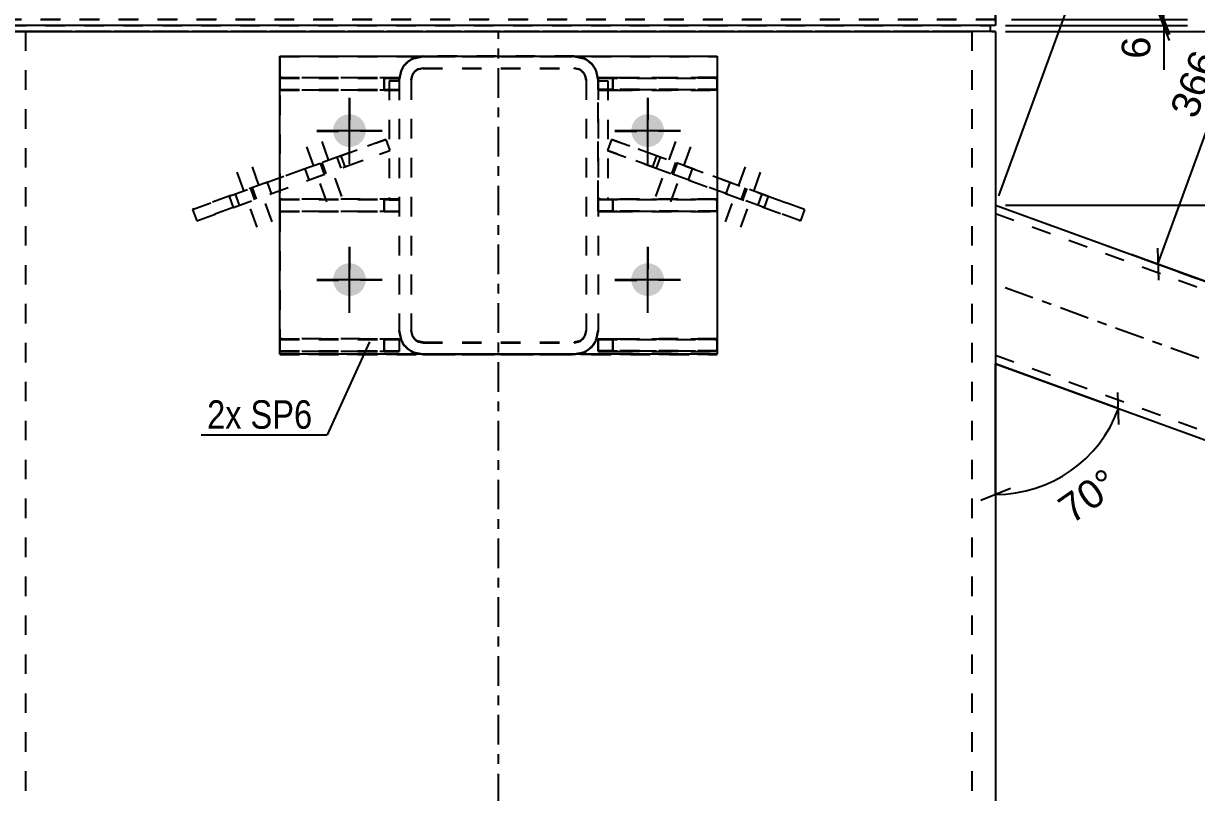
# Model space of a CAD drawing. Header units: millimetres. Extents: x -213 to 628, y -245 to 349.
# Drawn here: x 294.4 to 412.4, y 175.4 to 252.9 of the extents above; entities that cross this region are included whole.
import ezdxf

# ---------------------------------------------------------------- set-up
doc = ezdxf.new("R2010")
doc.units = ezdxf.units.MM
doc.linetypes.add('DXK_LINE_DOT2', pattern=[3.9198, 1.9599, -1.9599])
doc.linetypes.add('DXK_LINE_DOT3', pattern=[5.9187, 2.979, -0.9799, 0.9799, -0.9799])
doc.styles.add('Arial', font='ARIAL.TTF', dxfattribs={"height": 0.2})
doc.styles.add('Arial Narrow', font='ARIALN.TTF', dxfattribs={"height": 0.2})

# ---------------------------------------------------------------- blocks, each defined once
blk = doc.blocks.new('Part-284856677-2004 - 1873')
at = {"color": 7, "linetype": 'DXK_LINE_DOT2'}
for p, q in [((352.19, 246.19), (352.19, 247.4)), ((352.19, 247.4), (353.69, 247.4)), ((364.19, 247.4), (352.19, 247.39)), ((353.69, 246.2), (353.69, 247.4)), ((353.69, 247.4), (364.19, 247.4)), ((364.19, 246.2), (364.19, 247.4)), ((353.69, 246.2), (352.19, 246.2)), ((352.19, 246.2), (352.19, 246.19)), ((352.19, 246.19), (364.19, 246.2)), ((364.19, 246.2), (353.69, 246.2))]:
    blk.add_line(p, q, dxfattribs=at)
blk = doc.blocks.new('Part-284856677-2003 - 1873')
at = {"color": 7, "linetype": 'DXK_LINE_DOT2'}
for p, q in [((320.19, 219.85), (320.19, 221.05)), ((320.19, 221.05), (332.19, 221.05)), ((320.19, 221.05), (330.69, 221.05)), ((330.69, 219.85), (330.69, 221.05)), ((330.69, 221.05), (332.19, 221.05)), ((332.19, 221.05), (332.19, 219.85)), ((332.19, 219.85), (320.19, 219.85)), ((320.19, 219.85), (330.69, 219.85)), ((330.69, 219.85), (332.19, 219.85)), ((332.19, 219.85), (332.19, 219.85))]:
    blk.add_line(p, q, dxfattribs=at)
blk = doc.blocks.new('Part-284856677-2009 - 1873')
at = {"color": 7, "linetype": 'DXK_LINE_DOT2'}
for p, q in [((332.19, 221.09), (320.19, 221.1)), ((320.19, 221.1), (330.69, 221.1)), ((320.19, 221.1), (320.19, 219.9)), ((330.69, 221.1), (332.19, 221.1)), ((330.69, 221.1), (330.69, 219.9)), ((332.19, 221.1), (332.19, 221.09)), ((332.19, 221.1), (332.19, 219.89)), ((320.19, 219.9), (332.19, 219.89)), ((320.19, 219.9), (330.69, 219.9)), ((330.69, 219.9), (332.19, 219.9))]:
    blk.add_line(p, q, dxfattribs=at)
blk = doc.blocks.new('Part-284856677-1923 - 1873')
at = {"color": 2, "linetype": 'Continuous'}
for p, q in [((292.19, 262.65), (329.83, 262.65)), ((292.19, 262.65), (292.19, 261.45)), ((344.09, 262.65), (339.83, 262.65)), ((392.19, 262.65), (354.09, 262.65)), ((392.19, 262.65), (392.19, 262.56)), ((392.19, 262.56), (392.19, 252.65)), ((292.19, 252.74), (292.19, 261.45)), ((292.19, 252.74), (292.19, 252.65)), ((292.19, 252.65), (292.69, 252.65)), ((292.19, 252.65), (292.69, 252.65)), ((392.19, 252.65), (391.69, 252.65)), ((392.19, 252.65), (391.69, 252.65))]:
    blk.add_line(p, q, dxfattribs=at)
at = {"color": 7, "linetype": 'DXK_LINE_DOT2'}
for p, q in [((292.19, 262.65), (392.19, 262.65)), ((292.19, 262.65), (292.19, 262.65)), ((292.19, 262.05), (392.19, 262.05)), ((392.19, 262.05), (292.19, 262.05)), ((292.19, 262.05), (292.19, 262.05)), ((292.19, 262.05), (292.19, 262.01)), ((292.19, 262.01), (292.19, 261.68)), ((329.83, 262.65), (339.83, 262.65)), ((354.09, 262.65), (344.09, 262.65)), ((392.19, 262.65), (392.19, 262.65)), ((392.19, 262.05), (392.19, 262.05)), ((392.19, 262.01), (392.19, 262.05)), ((292.19, 253.85), (292.19, 253.85)), ((292.19, 253.85), (292.19, 253.85)), ((292.19, 253.85), (292.19, 253.85)), ((392.19, 253.85), (392.19, 253.85)), ((392.19, 253.85), (392.19, 253.85)), ((392.19, 253.85), (392.19, 253.85)), ((292.19, 253.25), (392.19, 253.25)), ((392.19, 253.25), (292.19, 253.25)), ((292.19, 253.25), (292.19, 253.25)), ((292.19, 252.65), (292.19, 252.65)), ((292.19, 252.65), (292.19, 252.65)), ((391.69, 252.65), (292.69, 252.65)), ((391.69, 252.65), (292.69, 252.65)), ((392.19, 253.25), (392.19, 253.25)), ((392.19, 252.65), (392.19, 252.65)), ((392.19, 252.65), (392.19, 252.65))]:
    blk.add_line(p, q, dxfattribs=at)
at = {"color": 7, "linetype": 'DXK_LINE_DOT3'}
blk.add_line((392.19, 257.65), (292.19, 257.65), dxfattribs=at)
blk = doc.blocks.new('Part-284856677-2000 - 1873')
at = {"color": 7, "linetype": 'DXK_LINE_DOT2'}
for p, q in [((353.69, 221.05), (352.19, 221.05)), ((352.19, 221.05), (352.19, 221.05)), ((352.19, 221.05), (364.19, 221.05)), ((352.19, 221.05), (352.19, 219.85)), ((364.19, 221.05), (353.69, 221.05)), ((353.69, 221.05), (353.69, 219.85)), ((364.19, 221.05), (364.19, 219.85)), ((352.19, 219.85), (353.69, 219.85)), ((364.19, 219.85), (352.19, 219.85)), ((353.69, 219.85), (364.19, 219.85))]:
    blk.add_line(p, q, dxfattribs=at)
blk = doc.blocks.new('Part-284856677-2060 - 1873')
at = {"color": 2, "linetype": 'Continuous'}
for p, q in [((391.69, 252.66), (292.69, 252.66)), ((292.69, 252.06), (292.69, 252.66)), ((391.69, 252.06), (391.69, 252.66)), ((292.69, 252.06), (294.95, 252.06)), ((391.69, 252.06), (389.43, 252.06))]:
    blk.add_line(p, q, dxfattribs=at)
at = {"color": 7, "linetype": 'DXK_LINE_DOT2'}
for p, q in [((292.69, 252.64), (391.69, 252.64)), ((292.69, 252.04), (292.69, 252.06)), ((292.69, 252.04), (292.69, 252.06)), ((391.69, 252.04), (292.69, 252.04)), ((389.43, 252.06), (294.95, 252.06)), ((391.69, 252.04), (391.69, 252.06)), ((391.69, 252.06), (391.69, 252.04))]:
    blk.add_line(p, q, dxfattribs=at)
blk = doc.blocks.new('Part-284856677-1976 - 1873')
at = {"color": 7, "linetype": 'DXK_LINE_DOT2'}
for p, q in [((315.07, 235.46), (330.83, 241.19)), ((330.83, 241.19), (326.31, 239.54)), ((330.83, 241.19), (330.83, 241.19)), ((330.83, 241.19), (331.24, 240.06)), ((330.83, 241.19), (331.24, 240.06)), ((315.48, 234.33), (331.24, 240.06)), ((326.72, 238.42), (331.24, 240.06)), ((331.24, 240.06), (331.24, 240.06)), ((326.31, 239.54), (311.41, 234.13)), ((311.82, 233), (326.72, 238.42)), ((326.31, 239.54), (326.72, 238.42)), ((311.41, 234.13), (315.07, 235.46)), ((315.07, 235.46), (315.48, 234.33)), ((311.41, 234.13), (311.82, 233)), ((315.48, 234.33), (311.82, 233))]:
    blk.add_line(p, q, dxfattribs=at)
blk = doc.blocks.new('Part-284856677-1998 - 1873')
at = {"color": 7, "linetype": 'DXK_LINE_DOT2'}
for p, q in [((353.69, 247.35), (352.19, 247.35)), ((352.19, 247.35), (352.19, 247.35)), ((352.19, 247.35), (364.19, 247.35)), ((352.19, 247.35), (352.19, 246.15)), ((364.19, 247.35), (353.69, 247.35)), ((353.69, 247.35), (353.69, 246.15)), ((364.19, 247.35), (364.19, 246.15)), ((352.19, 246.15), (353.69, 246.15)), ((364.19, 246.15), (352.19, 246.15)), ((353.69, 246.15), (364.19, 246.15))]:
    blk.add_line(p, q, dxfattribs=at)
blk = doc.blocks.new('Part-284856677-1999 - 1873')
at = {"color": 7, "linetype": 'DXK_LINE_DOT2'}
for p, q in [((353.69, 235.12), (352.19, 235.12)), ((352.19, 235.12), (352.19, 235.12)), ((352.19, 235.12), (364.19, 235.12)), ((352.19, 235.12), (352.19, 233.92)), ((364.19, 235.12), (353.69, 235.12)), ((353.69, 235.12), (353.69, 233.92)), ((364.19, 235.12), (364.19, 233.92)), ((352.19, 233.92), (353.69, 233.92)), ((364.19, 233.92), (352.19, 233.92)), ((353.69, 233.92), (364.19, 233.92))]:
    blk.add_line(p, q, dxfattribs=at)
blk = doc.blocks.new('Part-284856677-2001 - 1873')
at = {"color": 7, "linetype": 'DXK_LINE_DOT2'}
for p, q in [((320.19, 246.15), (320.19, 247.35)), ((320.19, 247.35), (332.19, 247.35)), ((320.19, 247.35), (330.69, 247.35)), ((330.69, 246.15), (330.69, 247.35)), ((330.69, 247.35), (332.19, 247.35)), ((332.19, 247.35), (332.19, 246.15)), ((332.19, 246.15), (320.19, 246.15)), ((320.19, 246.15), (330.69, 246.15)), ((330.69, 246.15), (332.19, 246.15)), ((332.19, 246.15), (332.19, 246.15))]:
    blk.add_line(p, q, dxfattribs=at)
blk = doc.blocks.new('Part-284856677-2002 - 1873')
at = {"color": 7, "linetype": 'DXK_LINE_DOT2'}
for p, q in [((320.19, 233.92), (320.19, 235.12)), ((320.19, 235.12), (332.19, 235.12)), ((320.19, 235.12), (330.69, 235.12)), ((330.69, 233.92), (330.69, 235.12)), ((330.69, 235.12), (332.19, 235.12)), ((332.19, 235.12), (332.19, 233.92)), ((332.19, 233.92), (320.19, 233.92)), ((320.19, 233.92), (330.69, 233.92)), ((330.69, 233.92), (332.19, 233.92)), ((332.19, 233.92), (332.19, 233.92))]:
    blk.add_line(p, q, dxfattribs=at)
blk = doc.blocks.new('Part-284856677-2005 - 1873')
at = {"color": 7, "linetype": 'DXK_LINE_DOT2'}
for p, q in [((352.19, 233.97), (352.19, 235.17)), ((352.19, 235.17), (353.69, 235.17)), ((364.19, 235.17), (352.19, 235.17)), ((353.69, 233.97), (353.69, 235.17)), ((353.69, 235.17), (364.19, 235.17)), ((364.19, 233.97), (364.19, 235.17)), ((353.69, 233.97), (352.19, 233.97)), ((352.19, 233.97), (352.19, 233.97)), ((352.19, 233.97), (364.19, 233.97)), ((364.19, 233.97), (353.69, 233.97))]:
    blk.add_line(p, q, dxfattribs=at)
blk = doc.blocks.new('Part-284856677-2006 - 1873')
at = {"color": 7, "linetype": 'DXK_LINE_DOT2'}
for p, q in [((352.19, 219.89), (352.19, 221.1)), ((352.19, 221.1), (353.69, 221.1)), ((364.19, 221.1), (352.19, 221.09)), ((353.69, 219.9), (353.69, 221.1)), ((353.69, 221.1), (364.19, 221.1)), ((364.19, 219.9), (364.19, 221.1)), ((353.69, 219.9), (352.19, 219.9)), ((352.19, 219.9), (352.19, 219.89)), ((352.19, 219.89), (364.19, 219.9)), ((364.19, 219.9), (353.69, 219.9))]:
    blk.add_line(p, q, dxfattribs=at)
blk = doc.blocks.new('Part-284856677-2007 - 1873')
at = {"color": 7, "linetype": 'DXK_LINE_DOT2'}
for p, q in [((332.19, 247.39), (320.19, 247.4)), ((320.19, 247.4), (330.69, 247.4)), ((320.19, 247.4), (320.19, 246.2)), ((330.69, 247.4), (332.19, 247.4)), ((330.69, 247.4), (330.69, 246.2)), ((332.19, 247.4), (332.19, 247.39)), ((332.19, 247.4), (332.19, 246.19)), ((320.19, 246.2), (332.19, 246.19)), ((320.19, 246.2), (330.69, 246.2)), ((330.69, 246.2), (332.19, 246.2))]:
    blk.add_line(p, q, dxfattribs=at)
blk = doc.blocks.new('Part-284856677-2008 - 1873')
at = {"color": 7, "linetype": 'DXK_LINE_DOT2'}
for p, q in [((332.19, 235.17), (320.19, 235.17)), ((320.19, 235.17), (330.69, 235.17)), ((320.19, 235.17), (320.19, 233.97)), ((330.69, 235.17), (332.19, 235.17)), ((330.69, 235.17), (330.69, 233.97)), ((332.19, 235.17), (332.19, 235.17)), ((332.19, 235.17), (332.19, 233.97)), ((320.19, 233.97), (332.19, 233.97)), ((320.19, 233.97), (330.69, 233.97)), ((330.69, 233.97), (332.19, 233.97))]:
    blk.add_line(p, q, dxfattribs=at)
blk = doc.blocks.new('Part-284856677-2059 - 1873')
at = {"color": 2, "linetype": 'Continuous'}
for p, q in [((392.19, 234.57), (439.17, 217.47)), ((392.19, 218.61), (434.04, 203.37)), ((392.19, 218.6), (434.04, 203.37)), ((447.16, 214.56), (448.57, 214.05)), ((442.03, 200.47), (443.44, 199.95)), ((442.03, 200.46), (443.44, 199.95))]:
    blk.add_line(p, q, dxfattribs=at)
at = {"color": 7, "linetype": 'DXK_LINE_DOT2'}
for p, q in [((392.19, 234.57), (448.57, 214.05)), ((392.19, 234.57), (392.19, 234.57)), ((392.19, 234.57), (392.19, 218.6)), ((392.19, 233.72), (448.3, 213.29)), ((392.19, 233.72), (448.3, 213.3)), ((392.19, 219.46), (443.71, 200.7)), ((392.19, 219.46), (443.71, 200.7)), ((439.17, 217.47), (447.16, 214.56)), ((448.41, 213.6), (448.53, 213.93)), ((448.53, 213.93), (448.41, 213.61)), ((448.53, 213.93), (448.57, 214.05)), ((448.57, 214.05), (448.53, 213.93)), ((448.57, 214.05), (448.57, 214.05)), ((448.3, 213.29), (443.73, 200.76)), ((448.23, 213.12), (443.78, 200.88)), ((448.13, 212.83), (443.88, 201.17)), ((448.13, 212.83), (443.88, 201.17)), ((448.13, 212.83), (448.27, 213.24)), ((448.21, 213.07), (448.13, 212.83)), ((448.27, 213.24), (448.21, 213.07)), ((448.41, 213.61), (448.23, 213.12)), ((448.27, 213.24), (448.3, 213.3)), ((448.3, 213.29), (448.27, 213.24)), ((448.3, 213.29), (448.41, 213.6)), ((448.3, 213.29), (448.3, 213.3)), ((434.04, 203.37), (442.03, 200.47)), ((434.04, 203.37), (442.03, 200.46)), ((443.78, 200.88), (443.6, 200.39)), ((443.6, 200.39), (443.73, 200.76)), ((443.73, 200.76), (443.71, 200.7)), ((443.71, 200.7), (443.73, 200.76)), ((443.71, 200.7), (443.71, 200.7)), ((443.88, 201.17), (443.73, 200.76)), ((443.73, 200.76), (443.79, 200.92)), ((443.79, 200.92), (443.88, 201.17)), ((443.48, 200.07), (443.44, 199.95)), ((443.44, 199.95), (443.48, 200.06)), ((443.44, 199.95), (443.44, 199.95)), ((443.44, 199.95), (443.44, 199.95)), ((443.6, 200.39), (443.48, 200.07)), ((443.48, 200.06), (443.6, 200.39))]:
    blk.add_line(p, q, dxfattribs=at)
at = {"color": 7, "linetype": 'DXK_LINE_DOT3'}
blk.add_line((446, 207), (392.19, 226.59), dxfattribs=at)
blk = doc.blocks.new('Part-284856677-2086 - 1873')
at = {"color": 7, "linetype": 'DXK_LINE_DOT2'}
for p, q in [((293.59, 252.06), (294.95, 252.06)), ((295.15, 252.04), (293.59, 252.04)), ((294.59, 252.06), (294.59, 168.44)), ((294.77, 252.06), (294.59, 252.06)), ((294.59, 252.04), (294.77, 252.04)), ((295.29, 252.06), (294.77, 252.06)), ((294.77, 252.04), (295.29, 252.04)), ((296.99, 252.04), (295.15, 252.04)), ((296.07, 252.06), (295.29, 252.06)), ((295.29, 252.04), (296.07, 252.04)), ((296.99, 252.06), (296.07, 252.06)), ((296.07, 252.04), (296.99, 252.04)), ((296.99, 252.06), (387.39, 252.06)), ((296.99, 252.04), (387.39, 252.04)), ((296.99, 252.04), (387.39, 252.04)), ((388.31, 252.06), (387.39, 252.06)), ((387.39, 252.04), (388.31, 252.04)), ((389.22, 252.04), (387.39, 252.04)), ((389.08, 252.06), (388.31, 252.06)), ((388.31, 252.04), (389.08, 252.04)), ((389.6, 252.06), (389.08, 252.06)), ((389.08, 252.04), (389.6, 252.04)), ((390.78, 252.04), (389.22, 252.04)), ((390.78, 252.06), (389.43, 252.06)), ((389.79, 252.06), (389.6, 252.06)), ((389.6, 252.04), (389.79, 252.04)), ((389.79, 252.06), (389.79, 168.44)), ((391.69, 252.06), (390.78, 252.06)), ((391.82, 252.04), (390.78, 252.04)), ((392.19, 252.04), (391.82, 252.04))]:
    blk.add_line(p, q, dxfattribs=at)
at = {"color": 2, "linetype": 'Continuous'}
for p, q in [((294.95, 252.06), (295.15, 252.06)), ((295.15, 252.06), (296.99, 252.06)), ((296.99, 252.06), (387.39, 252.06)), ((387.39, 252.06), (389.22, 252.06)), ((389.43, 252.06), (389.22, 252.06)), ((391.82, 252.06), (391.69, 252.06)), ((391.82, 252.06), (392.19, 252.06)), ((392.19, 252.06), (392.19, 168.44))]:
    blk.add_line(p, q, dxfattribs=at)
at = {"color": 7, "linetype": 'DXK_LINE_DOT3'}
blk.add_line((342.19, 168.44), (342.19, 252.05), dxfattribs=at)
blk = doc.blocks.new('Bolt-284856677-2088 - 1873')
at = {"linetype": 'Continuous'}
for points in [[(325.54, 242.07), (325.57, 242.41), (325.68, 242.74), (325.85, 243.04), (326.08, 243.3), (326.36, 243.5), (326.68, 243.64), (327.01, 243.71), (327.36, 243.71), (327.7, 243.64), (328.01, 243.5), (328.29, 243.3), (328.52, 243.04), (328.69, 242.74), (328.8, 242.41), (328.84, 242.07), (328.8, 241.73), (328.69, 241.4), (328.52, 241.1), (328.29, 240.84), (328.01, 240.64), (327.7, 240.5), (327.36, 240.43), (327.01, 240.43), (326.68, 240.5), (326.36, 240.64), (326.08, 240.84), (325.85, 241.1), (325.68, 241.4), (325.57, 241.73)], [(355.54, 242.07), (355.57, 242.41), (355.68, 242.74), (355.85, 243.04), (356.08, 243.3), (356.36, 243.5), (356.68, 243.64), (357.01, 243.71), (357.36, 243.71), (357.7, 243.64), (358.01, 243.5), (358.29, 243.3), (358.52, 243.04), (358.69, 242.74), (358.8, 242.41), (358.84, 242.07), (358.8, 241.73), (358.69, 241.4), (358.52, 241.1), (358.29, 240.84), (358.01, 240.64), (357.7, 240.5), (357.36, 240.43), (357.01, 240.43), (356.68, 240.5), (356.36, 240.64), (356.08, 240.84), (355.85, 241.1), (355.68, 241.4), (355.57, 241.73)], [(325.54, 227.07), (325.57, 227.41), (325.68, 227.74), (325.85, 228.04), (326.08, 228.3), (326.36, 228.5), (326.68, 228.64), (327.01, 228.71), (327.36, 228.71), (327.7, 228.64), (328.01, 228.5), (328.29, 228.3), (328.52, 228.04), (328.69, 227.74), (328.8, 227.41), (328.84, 227.07), (328.8, 226.73), (328.69, 226.4), (328.52, 226.1), (328.29, 225.84), (328.01, 225.64), (327.7, 225.5), (327.36, 225.43), (327.01, 225.43), (326.68, 225.5), (326.36, 225.64), (326.08, 225.84), (325.85, 226.1), (325.68, 226.4), (325.57, 226.73)], [(355.54, 227.07), (355.57, 227.41), (355.68, 227.74), (355.85, 228.04), (356.08, 228.3), (356.36, 228.5), (356.68, 228.64), (357.01, 228.71), (357.36, 228.71), (357.7, 228.64), (358.01, 228.5), (358.29, 228.3), (358.52, 228.04), (358.69, 227.74), (358.8, 227.41), (358.84, 227.07), (358.8, 226.73), (358.69, 226.4), (358.52, 226.1), (358.29, 225.84), (358.01, 225.64), (357.7, 225.5), (357.36, 225.43), (357.01, 225.43), (356.68, 225.5), (356.36, 225.64), (356.08, 225.84), (355.85, 226.1), (355.68, 226.4), (355.57, 226.73)]]:
    blk.add_hatch(color=1, dxfattribs=at).paths.add_polyline_path(points)
at = {"color": 1, "linetype": 'Continuous'}
for p, q in [((327.19, 238.77), (327.19, 245.37)), ((357.19, 238.77), (357.19, 245.37)), ((323.89, 242.07), (330.49, 242.07)), ((353.89, 242.07), (360.49, 242.07)), ((327.19, 223.77), (327.19, 230.37)), ((357.19, 223.77), (357.19, 230.37)), ((323.89, 227.07), (330.49, 227.07)), ((353.89, 227.07), (360.49, 227.07))]:
    blk.add_line(p, q, dxfattribs=at)
blk = doc.blocks.new('Bolt-284856677-2090 - 1873')
at = {"color": 1, "linetype": 'Continuous'}
for p, q in [((327.19, 245.32), (327.19, 243.12)), ((357.19, 245.32), (357.19, 243.12)), ((323.89, 242.02), (326.08, 242.02)), ((330.49, 242.02), (328.29, 242.02)), ((353.89, 242.02), (356.08, 242.02)), ((360.49, 242.02), (358.29, 242.02)), ((327.19, 238.72), (327.19, 240.92)), ((357.19, 238.72), (357.19, 240.92)), ((327.19, 230.32), (327.19, 228.12)), ((357.19, 230.32), (357.19, 228.12)), ((323.89, 227.02), (326.08, 227.02)), ((330.49, 227.02), (328.29, 227.02)), ((353.89, 227.02), (356.08, 227.02)), ((360.49, 227.02), (358.29, 227.02)), ((327.19, 223.72), (327.19, 225.92)), ((357.19, 223.72), (357.19, 225.92))]:
    blk.add_line(p, q, dxfattribs=at)
blk = doc.blocks.new('Part-284856677-2124 - 1873')
at = {"color": 7, "linetype": 'DXK_LINE_DOT2'}
for p, q in [((320.19, 249.52), (320.19, 219.52)), ((320.19, 249.52), (364.19, 249.52)), ((320.19, 249.52), (364.19, 249.52)), ((364.19, 249.52), (364.19, 219.52)), ((320.19, 219.52), (320.19, 219.52)), ((320.19, 219.52), (364.19, 219.52)), ((364.19, 219.52), (320.19, 219.52)), ((364.19, 219.52), (364.19, 219.52))]:
    blk.add_line(p, q, dxfattribs=at)
blk = doc.blocks.new('Part-284856677-2144 - 1873')
at = {"color": 2, "linetype": 'Continuous'}
for p, q in [((320.19, 219.57), (320.19, 249.57)), ((320.19, 249.57), (364.19, 249.57)), ((364.19, 249.57), (364.19, 219.57)), ((364.19, 219.57), (320.19, 219.57)), ((320.19, 219.57), (320.19, 219.57)), ((364.19, 219.57), (364.19, 219.57))]:
    blk.add_line(p, q, dxfattribs=at)
at = {"color": 7, "linetype": 'DXK_LINE_DOT2'}
for p, q in [((320.19, 249.57), (364.19, 249.57)), ((320.19, 219.57), (364.19, 219.57)), ((320.19, 219.57), (320.19, 219.57)), ((364.19, 219.57), (364.19, 219.57))]:
    blk.add_line(p, q, dxfattribs=at)
blk = doc.blocks.new('Part-284856677-2165 - 1873')
at = {"color": 7, "linetype": 'DXK_LINE_DOT2'}
for p, q in [((334.59, 249.54), (333.67, 249.36)), ((333.67, 249.34), (334.59, 249.52)), ((334.59, 249.52), (334.59, 249.54)), ((349.79, 249.54), (334.59, 249.54)), ((334.59, 249.52), (349.79, 249.52)), ((349.79, 249.52), (349.79, 249.54)), ((350.71, 249.36), (349.79, 249.54)), ((349.79, 249.52), (350.71, 249.34)), ((332.37, 248.06), (332.19, 247.14)), ((332.19, 247.12), (332.37, 248.04)), ((334.13, 248.25), (334.59, 248.34)), ((334.59, 248.32), (334.13, 248.23)), ((334.59, 248.32), (334.59, 248.34)), ((334.59, 248.34), (349.79, 248.34)), ((334.59, 248.32), (349.79, 248.32)), ((349.79, 248.32), (349.79, 248.34)), ((349.79, 248.34), (350.25, 248.25)), ((350.25, 248.23), (349.79, 248.32)), ((352.19, 247.14), (352, 248.06)), ((352, 248.04), (352.19, 247.12)), ((332.19, 247.14), (332.19, 221.92)), ((333.39, 247.14), (333.48, 247.6)), ((333.48, 247.58), (333.39, 247.12)), ((333.39, 247.14), (333.39, 221.92)), ((333.48, 247.58), (333.48, 247.6)), ((350.9, 247.58), (350.9, 247.6)), ((350.9, 247.6), (350.99, 247.14)), ((350.99, 247.12), (350.9, 247.58)), ((350.99, 247.14), (350.99, 221.92)), ((352.19, 247.14), (352.19, 221.92)), ((332.19, 221.94), (332.37, 221.02)), ((332.37, 221), (332.19, 221.92)), ((333.48, 221.48), (333.39, 221.94)), ((333.39, 221.92), (333.48, 221.46)), ((350.99, 221.94), (350.9, 221.48)), ((350.9, 221.46), (350.99, 221.92)), ((352, 221.02), (352.19, 221.94)), ((352.19, 221.92), (352, 221)), ((332.37, 221), (332.37, 221.02)), ((334.59, 220.74), (334.13, 220.83)), ((334.13, 220.81), (334.59, 220.72)), ((334.59, 220.72), (334.59, 220.74)), ((334.59, 220.74), (349.79, 220.74)), ((334.59, 220.72), (349.79, 220.72)), ((350.25, 220.83), (349.79, 220.74)), ((349.79, 220.72), (350.25, 220.81)), ((349.79, 220.72), (349.79, 220.74)), ((352, 221), (352, 221.02)), ((333.67, 219.72), (334.59, 219.54)), ((334.59, 219.52), (333.67, 219.71)), ((334.59, 219.52), (334.59, 219.54)), ((334.59, 219.54), (349.79, 219.54)), ((334.59, 219.52), (349.79, 219.52)), ((349.79, 219.54), (350.71, 219.72)), ((350.71, 219.71), (349.79, 219.52)), ((349.79, 219.52), (349.79, 219.54))]:
    blk.add_line(p, q, dxfattribs=at)
at = {"color": 7, "linetype": 'DXK_LINE_DOT3'}
blk.add_line((342.19, 234.52), (342.19, 234.54), dxfattribs=at)
at = {"color": 7, "linetype": 'DXK_LINE_DOT2'}
for centre, radius, start, end in [((334.59, 247.14), 2.4, 112.5, 157.5), ((334.59, 247.12), 2.4, 112.5, 157.5), ((349.79, 247.14), 2.4, 22.5, 67.5), ((349.79, 247.12), 2.4, 22.5, 67.5), ((334.59, 247.14), 1.2, 112.5, 157.5), ((334.59, 247.12), 1.2, 112.5, 157.5), ((349.79, 247.14), 1.2, 22.5, 67.5), ((349.79, 247.12), 1.2, 22.5, 67.5), ((334.59, 221.94), 2.4, 202.5, 247.5), ((334.59, 221.92), 2.4, 202.5, 247.5), ((334.59, 221.94), 1.2, 202.5, 247.5), ((334.59, 221.92), 1.2, 202.5, 247.5), ((349.79, 221.94), 1.2, 292.5, 337.5), ((349.79, 221.92), 1.2, 292.5, 337.5), ((349.79, 221.94), 2.4, 292.5, 337.5), ((349.79, 221.92), 2.4, 292.5, 337.5)]:
    blk.add_arc(centre, radius, start, end, dxfattribs=at)
blk = doc.blocks.new('Part-284856677-2197 - 1873')
at = {"color": 7, "linetype": 'DXK_LINE_DOT2'}
for p, q in [((334.59, 249.57), (333.67, 249.39)), ((333.67, 249.38), (334.59, 249.56)), ((334.59, 249.56), (334.59, 249.57)), ((349.79, 249.57), (334.59, 249.57)), ((334.59, 249.56), (349.79, 249.56)), ((349.79, 249.56), (349.79, 249.57)), ((350.71, 249.39), (349.79, 249.57)), ((349.79, 249.56), (350.71, 249.38)), ((332.37, 248.09), (332.19, 247.17)), ((332.19, 247.16), (332.37, 248.08)), ((334.13, 248.28), (334.59, 248.37)), ((334.59, 248.36), (334.13, 248.27)), ((334.59, 248.36), (334.59, 248.37)), ((334.59, 248.37), (349.79, 248.37)), ((334.59, 248.36), (349.79, 248.36)), ((349.79, 248.36), (349.79, 248.37)), ((349.79, 248.37), (350.25, 248.28)), ((350.25, 248.27), (349.79, 248.36)), ((352.19, 247.17), (352, 248.09)), ((352, 248.08), (352.19, 247.16)), ((332.19, 247.17), (332.19, 221.96)), ((333.39, 247.17), (333.48, 247.63)), ((333.48, 247.62), (333.39, 247.16)), ((333.39, 247.17), (333.39, 221.96)), ((333.48, 247.62), (333.48, 247.63)), ((350.9, 247.62), (350.9, 247.63)), ((350.9, 247.63), (350.99, 247.17)), ((350.99, 247.16), (350.9, 247.62)), ((350.99, 247.17), (350.99, 221.96)), ((352.19, 247.17), (352.19, 221.96)), ((332.19, 221.97), (332.37, 221.05)), ((332.37, 221.04), (332.19, 221.96)), ((333.48, 221.51), (333.39, 221.97)), ((333.39, 221.96), (333.48, 221.5)), ((350.99, 221.97), (350.9, 221.51)), ((350.9, 221.5), (350.99, 221.96)), ((352, 221.05), (352.19, 221.97)), ((352.19, 221.96), (352, 221.04)), ((332.37, 221.04), (332.37, 221.05)), ((334.59, 220.77), (334.13, 220.86)), ((334.13, 220.85), (334.59, 220.76)), ((334.59, 220.76), (334.59, 220.77)), ((334.59, 220.77), (349.79, 220.77)), ((334.59, 220.76), (349.79, 220.76)), ((350.25, 220.86), (349.79, 220.77)), ((349.79, 220.76), (350.25, 220.85)), ((349.79, 220.76), (349.79, 220.77)), ((352, 221.04), (352, 221.05)), ((333.67, 219.75), (334.59, 219.57)), ((334.54, 219.57), (333.67, 219.74)), ((334.59, 219.57), (349.79, 219.57)), ((349.79, 219.57), (350.71, 219.75)), ((350.71, 219.74), (349.83, 219.57))]:
    blk.add_line(p, q, dxfattribs=at)
at = {"color": 7, "linetype": 'DXK_LINE_DOT3'}
blk.add_line((342.19, 234.56), (342.19, 234.57), dxfattribs=at)
at = {"color": 2, "linetype": 'Continuous'}
for p, q in [((334.59, 219.56), (334.54, 219.57)), ((334.59, 219.56), (334.59, 219.57)), ((334.59, 219.56), (349.79, 219.56)), ((349.79, 219.56), (349.79, 219.57)), ((349.83, 219.57), (349.79, 219.56))]:
    blk.add_line(p, q, dxfattribs=at)
at = {"color": 7, "linetype": 'DXK_LINE_DOT2'}
for centre, radius, start, end in [((334.59, 247.17), 2.4, 112.5, 157.5), ((334.59, 247.16), 2.4, 112.5, 157.5), ((349.79, 247.17), 2.4, 22.5, 67.5), ((349.79, 247.16), 2.4, 22.5, 67.5), ((334.59, 247.17), 1.2, 112.5, 157.5), ((334.59, 247.16), 1.2, 112.5, 157.5), ((349.79, 247.17), 1.2, 22.5, 67.5), ((349.79, 247.16), 1.2, 22.5, 67.5), ((334.59, 221.97), 2.4, 202.5, 247.5), ((334.59, 221.96), 2.4, 202.5, 247.5), ((334.59, 221.97), 1.2, 202.5, 247.5), ((334.59, 221.96), 1.2, 202.5, 247.5), ((349.79, 221.97), 1.2, 292.5, 337.5), ((349.79, 221.96), 1.2, 292.5, 337.5), ((349.79, 221.97), 2.4, 292.5, 337.5), ((349.79, 221.96), 2.4, 292.5, 337.5)]:
    blk.add_arc(centre, radius, start, end, dxfattribs=at)
blk = doc.blocks.new('Part-284856677-2225 - 1873')
at = {"color": 7, "linetype": 'DXK_LINE_DOT2'}
for p, q in [((332.19, 247.09), (331.19, 247.09)), ((331.19, 247.09), (331.19, 235.09)), ((331.19, 247.09), (332.19, 247.09)), ((332.19, 247.09), (332.19, 235.09)), ((331.19, 235.09), (332.19, 235.09)), ((332.19, 235.09), (331.19, 235.09))]:
    blk.add_line(p, q, dxfattribs=at)
blk = doc.blocks.new('Bolt-284856677-2226 - 1873')
at = {"color": 1, "linetype": 'DXK_LINE_DOT2'}
for p, q in [((324.39, 240.98), (326.95, 233.93)), ((322.86, 240.42), (325.43, 233.37)), ((317.38, 238.43), (319.94, 231.38)), ((324.23, 238.79), (324.64, 237.66)), ((324.39, 238.85), (324.8, 237.72)), ((325.92, 239.4), (326.33, 238.28)), ((315.85, 237.87), (318.42, 230.82)), ((322.7, 238.23), (323.11, 237.11)), ((317.22, 236.24), (317.63, 235.11)), ((317.38, 236.3), (317.79, 235.17)), ((318.91, 236.85), (319.32, 235.73)), ((315.69, 235.68), (316.1, 234.56))]:
    blk.add_line(p, q, dxfattribs=at)
blk = doc.blocks.new('Part-284856677-2231 - 1873')
at = {"color": 7, "linetype": 'DXK_LINE_DOT2'}
for p, q in [((353.55, 241.19), (353.14, 240.06)), ((353.55, 241.19), (353.14, 240.06)), ((353.55, 241.19), (353.55, 241.19)), ((353.55, 241.19), (369.31, 235.46)), ((358.07, 239.54), (353.55, 241.19)), ((353.14, 240.06), (353.14, 240.06)), ((368.9, 234.33), (353.14, 240.06)), ((353.14, 240.06), (357.66, 238.42)), ((358.07, 239.54), (357.66, 238.42)), ((357.66, 238.42), (372.56, 233)), ((372.97, 234.13), (358.07, 239.54)), ((369.31, 235.46), (368.9, 234.33)), ((369.31, 235.46), (372.97, 234.13)), ((372.56, 233), (368.9, 234.33)), ((372.97, 234.13), (372.56, 233))]:
    blk.add_line(p, q, dxfattribs=at)
blk = doc.blocks.new('Part-284856677-2232 - 1873')
at = {"color": 7, "linetype": 'DXK_LINE_DOT2'}
for p, q in [((352.19, 247.09), (353.19, 247.09)), ((352.19, 235.09), (352.19, 247.09)), ((352.19, 247.09), (353.19, 247.09)), ((353.19, 247.09), (353.19, 235.09)), ((353.19, 235.09), (352.19, 235.09)), ((353.19, 235.09), (352.19, 235.09))]:
    blk.add_line(p, q, dxfattribs=at)
blk = doc.blocks.new('Bolt-284856677-2233 - 1873')
at = {"color": 1, "linetype": 'DXK_LINE_DOT2'}
for p, q in [((359.98, 240.98), (357.42, 233.93)), ((361.51, 240.42), (358.94, 233.37)), ((358.45, 239.4), (358.04, 238.28)), ((359.98, 238.85), (359.57, 237.72)), ((360.14, 238.79), (359.73, 237.66)), ((366.99, 238.43), (364.43, 231.38)), ((361.67, 238.23), (361.26, 237.11)), ((368.52, 237.87), (365.96, 230.82)), ((365.46, 236.86), (365.05, 235.73)), ((366.99, 236.3), (366.58, 235.17)), ((367.15, 236.24), (366.74, 235.11)), ((368.68, 235.69), (368.27, 234.56))]:
    blk.add_line(p, q, dxfattribs=at)
blk = doc.blocks.new('StraightDimension-284856677-2648 - 1873')
at = {"color": 7, "linetype": 'Continuous'}
for p, q in [((421.09, 261.39), (420.99, 264.62)), ((436.2, 257.49), (418.36, 263.98)), ((408.52, 228.62), (421.04, 263.01)), ((408.47, 230.24), (408.57, 227.01)), ((423.68, 223.11), (405.84, 229.6))]:
    blk.add_line(p, q, dxfattribs=at)
at = {"color": 0}
blk.add_wipeout([(415.42, 249.77), (411.47, 251.21), (408.78, 243.81), (412.73, 242.38)], dxfattribs=at)
at = {"color": 0, "linetype": 'Continuous'}
blk.add_wipeout([(421.11, 248.29), (417.16, 249.73), (414.09, 241.29), (418.04, 239.86)], dxfattribs=at)
at = {"color": 3, "style": 'Arial'}
blk.add_text('366', height=2.865, rotation=69.9983, dxfattribs=at).set_placement((412.37, 243.14))
at = {"color": 3, "linetype": 'Continuous', "style": 'Arial'}
blk.add_text('TYP', height=2.865, rotation=69.9983, dxfattribs=at).set_placement((417.68, 240.62))
blk = doc.blocks.new('StraightDimension-284856677-2419 - 1873')
at = {"color": 7, "linetype": 'Continuous'}
for p, q in [((408.5, 254.75), (409.7, 251.75)), ((409.7, 251.15), (408.5, 254.15)), ((393.19, 252.65), (411.5, 252.65)), ((393.79, 253.25), (411.5, 253.25)), ((409.1, 252.65), (409.1, 253.25)), ((409.1, 252.65), (409.1, 248.18)), ((409.1, 252.65), (409.1, 248.18))]:
    blk.add_line(p, q, dxfattribs=at)
at = {"color": 0}
blk.add_wipeout([(408.35, 252.13), (404.15, 252.13), (404.15, 248.7), (408.35, 248.7)], dxfattribs=at)
at = {"color": 3, "style": 'Arial'}
blk.add_text('6', height=2.87, rotation=90.0002, dxfattribs=at).set_placement((407.75, 249.3))
blk = doc.blocks.new('StraightDimension-284856677-2425 - 1873')
at = {"color": 7, "linetype": 'Continuous'}
for p, q in [((408.5, 263.55), (409.7, 260.55)), ((393.79, 262.05), (411.5, 262.05)), ((409.1, 253.25), (409.1, 262.05)), ((409.7, 251.75), (408.5, 254.75)), ((393.79, 253.25), (411.5, 253.25))]:
    blk.add_line(p, q, dxfattribs=at)
at = {"color": 0}
blk.add_wipeout([(408.35, 260.47), (404.15, 260.47), (404.15, 254.83), (408.35, 254.83)], dxfattribs=at)
at = {"color": 3, "style": 'Arial'}
blk.add_text('88', height=2.865, rotation=90.0002, dxfattribs=at).set_placement((407.75, 255.43))
blk = doc.blocks.new('StraightDimension-284856677-2571 - 1873')
at = {"color": 7, "linetype": 'Continuous'}
for p, q in [((485.97, 212.55), (484.77, 215.55)), ((449.57, 214.05), (497.79, 214.05)), ((485.37, 106.88), (485.37, 214.05)), ((484.77, 108.38), (485.97, 105.38)), ((393.19, 106.88), (497.79, 106.88))]:
    blk.add_line(p, q, dxfattribs=at)
at = {"color": 0}
blk.add_wipeout([(484.62, 165.51), (480.42, 165.51), (480.42, 155.42), (484.62, 155.42)], dxfattribs=at)
at = {"color": 3, "style": 'Arial'}
blk.add_text('3120', height=2.865, rotation=90.0002, dxfattribs=at).set_placement((484.02, 156.02))
at = {"color": 0, "linetype": 'Continuous'}
blk.add_wipeout([(498.39, 214.65), (498.39, 218.85), (486.07, 218.85), (486.07, 214.65)], dxfattribs=at)
at = {"color": 3, "linetype": 'Continuous', "style": 'Arial'}
blk.add_text('18707', height=2.865, dxfattribs=at).set_placement((486.67, 215.25))
blk = doc.blocks.new('StraightDimension-284856677-2583 - 1873')
at = {"color": 7, "linetype": 'Continuous'}
for p, q in [((485.97, 233.07), (484.77, 236.07)), ((393.19, 234.57), (497.79, 234.57)), ((485.37, 214.05), (485.37, 234.57)), ((484.77, 215.55), (485.97, 212.55)), ((449.57, 214.05), (497.79, 214.05))]:
    blk.add_line(p, q, dxfattribs=at)
at = {"color": 0}
blk.add_wipeout([(484.62, 228.24), (480.42, 228.24), (480.42, 220.37), (484.62, 220.37)], dxfattribs=at)
at = {"color": 3, "style": 'Arial'}
blk.add_text('205', height=2.865, rotation=90.0002, dxfattribs=at).set_placement((484.02, 220.97))
at = {"color": 0, "linetype": 'Continuous'}
blk.add_wipeout([(498.39, 235.17), (498.39, 239.37), (486.07, 239.37), (486.07, 235.17)], dxfattribs=at)
at = {"color": 3, "linetype": 'Continuous', "style": 'Arial'}
blk.add_text('18912', height=2.865, dxfattribs=at).set_placement((486.67, 235.77))
blk = doc.blocks.new('StraightDimension-284856677-2589 - 1873')
at = {"color": 7, "linetype": 'Continuous'}
for p, q in [((485.97, 250.55), (484.77, 253.55)), ((393.19, 252.05), (497.79, 252.05)), ((485.37, 234.57), (485.37, 252.05)), ((484.77, 236.07), (485.97, 233.07)), ((393.19, 234.57), (497.79, 234.57))]:
    blk.add_line(p, q, dxfattribs=at)
at = {"color": 0}
blk.add_wipeout([(484.62, 247.24), (480.42, 247.24), (480.42, 239.37), (484.62, 239.37)], dxfattribs=at)
at = {"color": 3, "style": 'Arial'}
blk.add_text('175', height=2.865, rotation=90.0002, dxfattribs=at).set_placement((484.02, 239.97))
at = {"color": 0, "linetype": 'Continuous'}
blk.add_wipeout([(498.39, 252.65), (498.39, 256.85), (486.07, 256.85), (486.07, 252.65)], dxfattribs=at)
at = {"color": 3, "linetype": 'Continuous', "style": 'Arial'}
blk.add_text('19087', height=2.865, dxfattribs=at).set_placement((486.67, 253.25))
blk = doc.blocks.new('StraightDimension-284856677-2615 - 1873')
at = {"color": 7, "linetype": 'Continuous'}
for p, q in [((392.19, 253.05), (392.19, 324.99)), ((448.57, 215.05), (448.57, 324.99)), ((393.69, 322.74), (390.69, 321.54)), ((447.07, 321.54), (450.07, 322.74)), ((392.19, 322.14), (448.57, 322.14))]:
    blk.add_line(p, q, dxfattribs=at)
at = {"color": 0}
blk.add_wipeout([(424.31, 322.89), (424.31, 327.09), (416.44, 327.09), (416.44, 322.89)], dxfattribs=at)
at = {"color": 3, "style": 'Arial'}
blk.add_text('564', height=2.865, dxfattribs=at).set_placement((417.04, 323.49))
blk = doc.blocks.new('StraightDimension-284856677-2700 - 1873')
at = {"color": 7, "linetype": 'Continuous'}
for p, q in [((392.53, 235.51), (415.39, 298.31)), ((416.03, 295.69), (412.8, 295.58)), ((414.41, 295.64), (456.24, 280.41)), ((434.36, 220.28), (457.22, 283.09)), ((454.63, 280.36), (457.86, 280.46))]:
    blk.add_line(p, q, dxfattribs=at)
at = {"color": 0}
blk.add_wipeout([(439.28, 287.38), (440.72, 291.33), (433.32, 294.02), (431.89, 290.07)], dxfattribs=at)
at = {"color": 3, "style": 'Arial'}
blk.add_text('445', height=2.865, rotation=-20.002, dxfattribs=at).set_placement((432.66, 290.43))
blk = doc.blocks.new('AngleDimension-284856677-2757 - 1873')
at = {"color": 7, "linetype": 'Continuous'}
for p, q in [((404.55, 214.1), (392.19, 218.6)), ((392.19, 205.44), (392.19, 218.6)), ((393.13, 218.26), (404.55, 214.1)), ((404.6, 212.49), (404.5, 215.72)), ((393.69, 206.04), (390.69, 204.84))]:
    blk.add_line(p, q, dxfattribs=at)
blk.add_arc((392.19, 218.6), 13.16, 270, 340, dxfattribs=at)
at = {"color": 0}
blk.add_wipeout([(405.63, 205.72), (403.22, 209.16), (397.28, 205.01), (399.69, 201.57)], dxfattribs=at)
at = {"color": 3, "style": 'Arial'}
blk.add_text('70°', height=2.865, rotation=35.002, dxfattribs=at).set_placement((399.84, 202.4))
blk = doc.blocks.new('MarkSet-284856677-2825 - 1873')
at = {"color": 30, "linetype": 'Continuous'}
for p in [(329.19, 220.82), (312.26, 211.46)]:
    blk.add_line(p, (324.94, 211.46), dxfattribs=at)
at = {"color": 0}
for points in [[(316.33, 212.06), (316.33, 215.06), (312.86, 215.06), (312.86, 212.06)], [(323.44, 212.06), (323.44, 215.06), (317.23, 215.06), (317.23, 212.06)]]:
    blk.add_wipeout(points, dxfattribs=at)
for points in [[(316.33, 212.06), (316.33, 215.06), (312.86, 215.06), (312.86, 212.06)], [(323.44, 212.06), (323.44, 215.06), (317.23, 215.06), (317.23, 212.06)]]:
    blk.add_wipeout(points, dxfattribs=at)
at = {"color": 3, "style": 'Arial Narrow'}
for s, p in [('2x', (312.86, 212.06)), ('SP6', (317.23, 212.06))]:
    blk.add_text(s, height=2.863, dxfattribs=at).set_placement(p)

msp = doc.modelspace()

# ---------------------------------------------------------------- block references
for name in ['Part-284856677-1923 - 1873', 'Part-284856677-2060 - 1873', 'Part-284856677-2086 - 1873', 'Part-284856677-2144 - 1873', 'Part-284856677-2124 - 1873', 'Part-284856677-2197 - 1873', 'Part-284856677-2165 - 1873', 'Part-284856677-2007 - 1873', 'Part-284856677-2001 - 1873', 'Part-284856677-2225 - 1873', 'Part-284856677-2004 - 1873', 'Part-284856677-1998 - 1873', 'Part-284856677-2232 - 1873', 'Bolt-284856677-2088 - 1873', 'Bolt-284856677-2090 - 1873', 'Part-284856677-1976 - 1873', 'Bolt-284856677-2226 - 1873', 'Part-284856677-2231 - 1873', 'Bolt-284856677-2233 - 1873', 'Part-284856677-2008 - 1873', 'Part-284856677-2002 - 1873', 'Part-284856677-2005 - 1873', 'Part-284856677-1999 - 1873', 'Part-284856677-2059 - 1873', 'Part-284856677-2009 - 1873', 'Part-284856677-2003 - 1873', 'Part-284856677-2006 - 1873', 'Part-284856677-2000 - 1873']:
    msp.add_blockref(name, (0, 0))

# ---------------------------------------------------------------- next in the draw order: block references
for name in ['StraightDimension-284856677-2648 - 1873', 'MarkSet-284856677-2825 - 1873', 'StraightDimension-284856677-2571 - 1873']:
    msp.add_blockref(name, (0, 0))

# ---------------------------------------------------------------- next in the draw order: block references
for name in ['StraightDimension-284856677-2419 - 1873', 'StraightDimension-284856677-2583 - 1873']:
    msp.add_blockref(name, (0, 0))

# ---------------------------------------------------------------- next in the draw order: block references
msp.add_blockref('StraightDimension-284856677-2425 - 1873', (0, 0))

# ---------------------------------------------------------------- next in the draw order: block references
msp.add_blockref('StraightDimension-284856677-2589 - 1873', (0, 0))

# ---------------------------------------------------------------- next in the draw order: block references
msp.add_blockref('StraightDimension-284856677-2615 - 1873', (0, 0))

# ---------------------------------------------------------------- next in the draw order: block references
for name in ['StraightDimension-284856677-2700 - 1873', 'AngleDimension-284856677-2757 - 1873']:
    msp.add_blockref(name, (0, 0))

doc.saveas('drawing.dxf')
